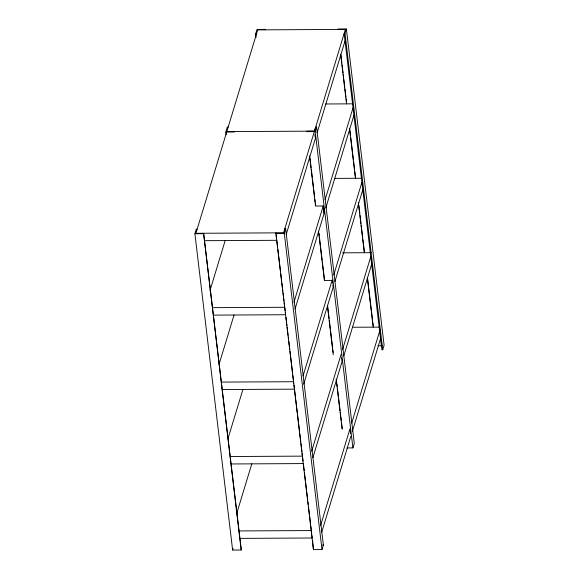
<?xml version="1.0" encoding="UTF-8"?>
<svg xmlns="http://www.w3.org/2000/svg" width="579" height="579" viewBox="0 0 579 579"><rect width="100%" height="100%" fill="white"/><g stroke="black" fill="none" stroke-linecap="round" stroke-linejoin="round"><path stroke-width="0.87" d="M241.168 550.007L203.591 233.25L241.305 549.551L241.168 550.007L232.62 550.05L194.899 233.75L196.274 229.226L197.128 229.226M226.136 134.733L225.817 132.041L227.33 127.069L228.184 127.069M256.056 37.534L255.629 33.951L257.004 29.435L265.558 29.384L265.421 29.84M234.509 131.542L234.372 131.998L225.817 132.041M209.945 290.687L225.18 240.574M219.079 364.249L234.054 314.998M284.796 228.756L285.65 228.748L323.372 545.049L321.996 549.565L313.442 549.616L275.865 232.859M337.695 29.449L337.832 28.993L346.38 28.95L384.101 345.25L382.726 349.774L381.872 349.774L344.15 33.473L345.004 33.473L346.38 28.95M316.568 127.083L315.2 131.607L306.646 131.65L306.783 131.194L314.477 131.158L315.714 127.09L316.568 127.083L354.29 443.384L352.915 447.907L346.93 447.936M321.996 549.565L284.275 233.265L285.65 228.748M286.207 234.466L315.36 138.555M317.118 132.772L345.041 40.921M227.96 438.672L242.927 389.421M293.929 302.318L323.212 205.986L315.512 206.03L309.533 155.845M325.108 199.755L353.024 107.897M295.08 308.897L324.233 212.978L323.545 207.188M325.731 208.056L353.914 115.344M236.572 513.957L251.8 463.844M232.62 550.05L233.076 548.545M303.07 375.88L332.223 279.961L332.621 283.269M333.721 275.032L361.904 182.32M303.693 384.181L333.113 287.401L332.816 284.926M334.872 281.618L362.787 189.767M311.683 451.157L341.096 354.384M342.594 349.455L370.777 256.743M312.834 457.736L341.986 361.824M343.745 356.042L371.66 264.19M320.556 525.58L349.969 428.807M351.728 423.025L380.142 329.545M313.442 549.616L312.559 540.576M321.707 532.159L350.86 436.248M352.358 431.326L380.541 338.614M255.629 33.951L256.49 33.944M325.789 103.981L352.553 103.836M226.809 131.585L314.477 131.158M334.662 178.404L361.426 178.26M194.899 233.75L203.453 233.706M275.727 233.315L284.275 233.265M204.481 240.69L276.748 240.307L277.602 247.45M342.63 252.835L371.153 252.683M332.085 280.41L324.392 280.453L318.508 231.137M212.464 307.673L284.738 307.283L285.129 310.59M213.354 315.121L285.628 314.73L285.331 312.247M352.408 327.258L379.173 327.113M377.971 345.735L382.249 345.714M221.344 382.097L293.611 381.713M222.227 389.544L294.501 389.153M230.218 456.52L302.484 456.136L302.166 453.451M231.101 463.967L303.374 463.576L304.228 470.72M239.091 530.943L311.357 530.559L311.755 533.867M239.981 538.39L312.247 538L311.951 535.517M322.51 545.056L323.372 545.049M324.233 212.978L323.212 205.986L324.102 213.434M345.004 33.473L382.726 349.774M340.93 54.983L341.892 63.046M342.102 64.841L343.065 72.903M343.275 74.691L343.6 77.383M343.81 79.171L344.773 87.241M344.99 89.028L345.952 97.098M346.162 98.886L346.481 101.578M349.904 130.246L350.541 135.624M350.758 137.418L353.429 159.818M353.639 161.606L354.601 169.676M354.818 171.464L355.672 178.636M358.879 205.516L359.841 213.579M360.051 215.374L361.014 223.436M361.231 225.231L361.549 227.916M361.759 229.711L362.722 237.774M362.939 239.561L364.43 252.111M367.535 278.094L368.49 286.156M368.707 287.951L371.378 310.351M371.595 312.146L372.55 320.209M372.767 321.996L373.194 325.586M340.705 54.752L346.568 103.873M349.477 128.285L355.441 178.296M358.35 202.708L364.314 252.719M367.332 278.021L373.187 327.142M315.2 131.607L352.915 447.907M314.875 134.444L315.266 137.737M341.494 357.692L341.885 360.999M350.172 430.465L350.563 433.772M309.989 158.081L311.162 167.932M311.379 169.727L312.342 177.789M312.551 179.584L313.514 187.647M313.724 189.442L314.687 197.504M314.904 199.299L315.222 201.984M315.439 203.779L315.649 205.567M318.964 233.344L319.282 236.037M319.499 237.824L320.455 245.887M320.672 247.682L322.17 260.224M322.38 262.019L323.343 270.082M323.56 271.877L324.515 279.939M327.62 305.922L329.111 318.472M329.328 320.259L330.291 328.322M330.5 330.117L331.463 338.179M331.68 339.974L332.636 348.037M332.853 349.832L333.171 352.517M336.486 380.294L336.696 382.089M336.913 383.877L337.231 386.569M337.448 388.357L338.411 396.427M338.621 398.214L340.119 410.757M340.329 412.552L341.292 420.615M341.509 422.409L342.254 428.684M327.381 305.531L333.251 354.797M336.138 378.984L342.117 429.14M276.06 234.517L276.451 237.824M277.811 249.238L280.475 271.565M280.692 273.346L281.647 281.387M281.864 283.174L282.82 291.208M283.03 292.996L283.992 301.037M284.202 302.817L284.629 306.392M285.946 317.408L286.265 320.086M286.475 321.873L286.902 325.449M287.119 327.229L287.437 329.914M287.647 331.695L288.074 335.27M288.284 337.058L288.61 339.735M288.82 341.523L289.775 349.557M289.992 351.344L291.483 363.851M291.693 365.631L292.656 373.672M292.865 375.46L293.806 383.363M294.009 385.021L294.4 388.328M294.602 390.043L295.565 398.084M295.775 399.872L297.266 412.371M297.483 414.159L298.438 422.2M298.655 423.98L299.611 432.021M299.821 433.809L300.783 441.842M300.993 443.63L301.956 451.671M302.687 457.786L303.078 461.094M304.438 472.507L305.394 480.541M305.611 482.329L306.566 490.37M306.783 492.157L307.738 500.191M307.956 501.979L308.274 504.656M308.484 506.444L309.447 514.478M309.656 516.265L310.612 524.306M310.829 526.094L311.256 529.662M196.274 229.226L196.491 231.021M257.72 29.876L195.897 233.294L283.558 232.823L345.388 29.406L257.72 29.876"/></g></svg>
